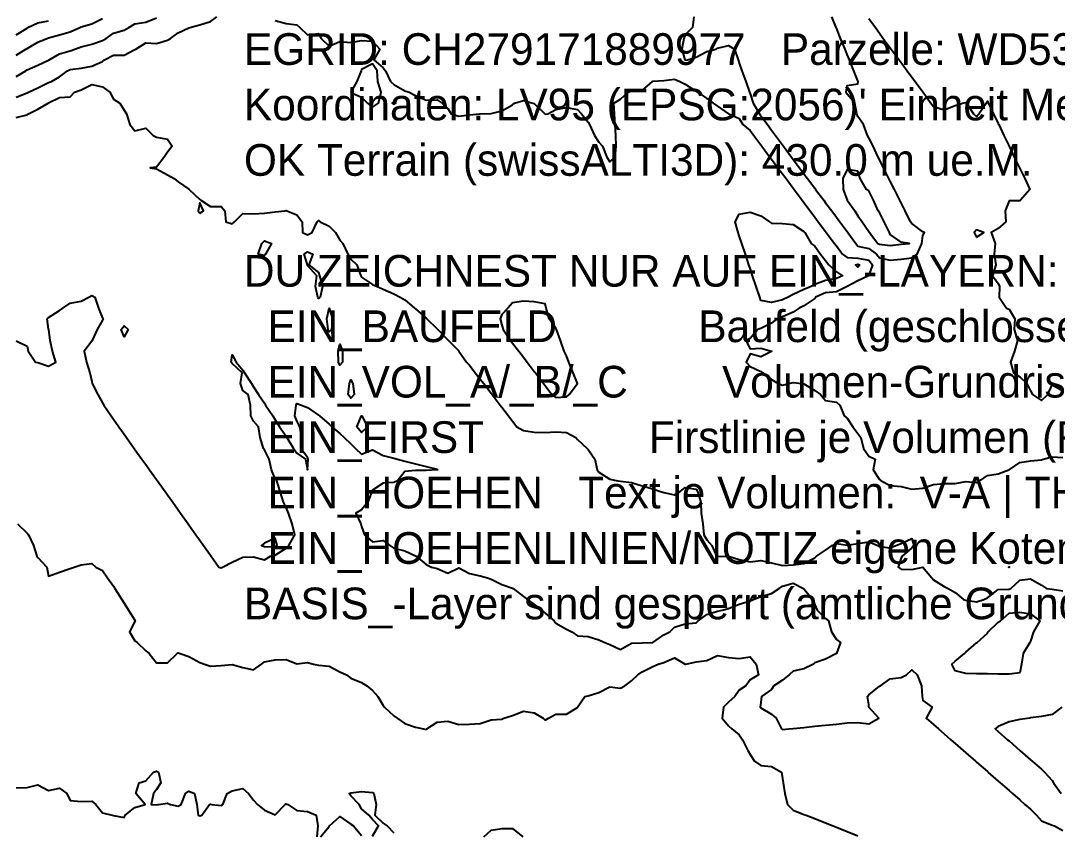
# Model space of a CAD drawing. Header units: metres. Extents: x 2681030 to 2681330, y 1246000 to 1246290.
# Drawn here: x 2681128.96 to 2681176.99, y 1246046.46 to 1246084.07 of the extents above; entities that cross this region are included whole.
import ezdxf

# ---------------------------------------------------------------- set-up
doc = ezdxf.new("R2010")
doc.units = ezdxf.units.M
doc.layers.add('BASIS_HOEHENLINIEN', color=8, linetype='Continuous')
doc.layers.add('BASIS_META', color=7, linetype='Continuous')

msp = doc.modelspace()

# ---------------------------------------------------------------- linework, layer by layer
at = {"layer": 'BASIS_HOEHENLINIEN'}
for points, elevation in [([(2681128.75, 1246080.527), (2681129.25, 1246080.72), (2681129.314, 1246080.75), (2681129.75, 1246080.956), (2681130.25, 1246081.196), (2681130.389, 1246081.25), (2681130.75, 1246081.468), (2681131.13, 1246081.75), (2681131.25, 1246081.804), (2681131.75, 1246081.875), (2681132.25, 1246081.953), (2681132.75, 1246082.174), (2681132.844, 1246082.25), (2681133.25, 1246082.467), (2681133.75, 1246082.467), (2681134.25, 1246082.726), (2681134.283, 1246082.75), (2681134.75, 1246083.038), (2681135.25, 1246083.011), (2681135.75, 1246083.17), (2681135.891, 1246083.25), (2681136.25, 1246083.508), (2681136.75, 1246083.74), (2681136.788, 1246083.75), (2681137.25, 1246083.876), (2681137.75, 1246084.033), (2681138.051, 1246084.25)], 443), ([(2681160.147, 1246084.25), (2681160.088, 1246083.75), (2681159.75, 1246083.409), (2681159.689, 1246083.25), (2681159.586, 1246082.75), (2681159.726, 1246082.25), (2681159.75, 1246082.241), (2681159.845, 1246082.25), (2681160.25, 1246082.373), (2681160.75, 1246082.634), (2681161.188, 1246082.75), (2681161.25, 1246082.799), (2681161.75, 1246082.922), (2681162.023, 1246082.75), (2681162.199, 1246082.25), (2681162.25, 1246082.104), (2681162.374, 1246081.75), (2681162.55, 1246081.25), (2681162.727, 1246080.75), (2681162.75, 1246080.682), (2681162.902, 1246080.25), (2681163.186, 1246079.75), (2681163.25, 1246079.663), (2681163.562, 1246079.25), (2681163.75, 1246078.994), (2681163.933, 1246078.75), (2681164.25, 1246078.315), (2681164.299, 1246078.25), (2681164.668, 1246077.75), (2681164.75, 1246077.64), (2681165.042, 1246077.25), (2681165.25, 1246076.971), (2681165.415, 1246076.75), (2681165.75, 1246076.302), (2681165.789, 1246076.25), (2681166.162, 1246075.75), (2681166.25, 1246075.632), (2681166.536, 1246075.25), (2681166.75, 1246074.963), (2681166.909, 1246074.75), (2681167.25, 1246074.294), (2681167.283, 1246074.25), (2681167.656, 1246073.75), (2681167.75, 1246073.624), (2681168.25, 1246073.506), (2681168.617, 1246073.25), (2681168.75, 1246073.082), (2681169.25, 1246072.965), (2681169.75, 1246073.016), (2681170.25, 1246073.08), (2681170.499, 1246073.25), (2681170.716, 1246073.75), (2681170.75, 1246074.11), (2681170.832, 1246074.25), (2681170.75, 1246074.278), (2681170.25, 1246074.664), (2681170.186, 1246074.75), (2681169.936, 1246075.25), (2681169.75, 1246075.624), (2681169.687, 1246075.75), (2681169.438, 1246076.25), (2681169.25, 1246076.627), (2681169.188, 1246076.75), (2681168.939, 1246077.25), (2681168.75, 1246077.629), (2681168.69, 1246077.75), (2681168.453, 1246078.25), (2681168.25, 1246078.632), (2681168.191, 1246078.75), (2681168.009, 1246079.25), (2681167.75, 1246079.635), (2681167.693, 1246079.75), (2681167.608, 1246080.25), (2681167.25, 1246080.66), (2681167.206, 1246080.75), (2681167.25, 1246081.063), (2681167.75, 1246081.14), (2681167.761, 1246081.25), (2681167.75, 1246081.277), (2681167.558, 1246081.75), (2681167.355, 1246082.25), (2681167.25, 1246082.508), (2681167.152, 1246082.75), (2681166.949, 1246083.25), (2681166.75, 1246083.74), (2681166.746, 1246083.75), (2681166.543, 1246084.25)], 442.5), ([(2681128.75, 1246081.489), (2681129.194, 1246081.75), (2681129.25, 1246081.785), (2681129.75, 1246082.008), (2681130.25, 1246082.235), (2681130.278, 1246082.25), (2681130.75, 1246082.536), (2681131.25, 1246082.673), (2681131.462, 1246082.75), (2681131.75, 1246082.855), (2681132.25, 1246082.973), (2681132.75, 1246083.152), (2681132.912, 1246083.25), (2681133.25, 1246083.493), (2681133.75, 1246083.635), (2681133.969, 1246083.75), (2681134.25, 1246083.916), (2681134.75, 1246083.999), (2681135.25, 1246084.208)], 442.5), ([(2681128.75, 1246082.471), (2681129.193, 1246082.75), (2681129.25, 1246082.782), (2681129.75, 1246083.08), (2681130.163, 1246083.25), (2681130.25, 1246083.279), (2681130.75, 1246083.411), (2681131.25, 1246083.554), (2681131.692, 1246083.75), (2681131.75, 1246083.777), (2681132.25, 1246083.922), (2681132.75, 1246084.173)], 442), ([(2681128.75, 1246083.419), (2681129.25, 1246083.725), (2681129.285, 1246083.75), (2681129.75, 1246083.97), (2681130.25, 1246084.069)], 441.5), ([(2681140.75, 1246084.082), (2681141.25, 1246083.942), (2681141.75, 1246083.873), (2681141.882, 1246083.75), (2681142.25, 1246083.41), (2681142.75, 1246083.48), (2681142.885, 1246083.25), (2681143.25, 1246082.893), (2681143.75, 1246083.102), (2681144.25, 1246083.053), (2681144.75, 1246083.153), (2681145.25, 1246083.12), (2681145.602, 1246082.75), (2681145.322, 1246082.25), (2681145.75, 1246081.887), (2681145.864, 1246081.75), (2681146.088, 1246081.25), (2681146.25, 1246081.112), (2681146.75, 1246080.82), (2681146.949, 1246080.75), (2681147.25, 1246080.598), (2681147.75, 1246080.392), (2681148.25, 1246080.398), (2681148.478, 1246080.25), (2681148.75, 1246079.996), (2681148.903, 1246079.75), (2681149.25, 1246079.648), (2681149.75, 1246079.7), (2681150.22, 1246079.75), (2681150.25, 1246079.755), (2681150.75, 1246079.771), (2681151.25, 1246079.89), (2681151.75, 1246080.176), (2681151.843, 1246080.25), (2681152.25, 1246080.366), (2681152.679, 1246080.25), (2681152.75, 1246080.237), (2681153.246, 1246079.75), (2681153.25, 1246079.743), (2681153.377, 1246079.75), (2681153.75, 1246079.959), (2681154.25, 1246080.052), (2681154.75, 1246079.953), (2681154.943, 1246079.75), (2681155.25, 1246079.359), (2681155.31, 1246079.25), (2681155.544, 1246078.75), (2681155.75, 1246078.445), (2681155.919, 1246078.25), (2681156.12, 1246077.75), (2681156.25, 1246077.531), (2681156.498, 1246077.75), (2681156.55, 1246078.25), (2681156.524, 1246078.75), (2681156.497, 1246079.25), (2681156.471, 1246079.75), (2681156.445, 1246080.25), (2681156.75, 1246080.436), (2681157.11, 1246080.75), (2681157.25, 1246080.815), (2681157.75, 1246080.83), (2681158.237, 1246081.25), (2681158.25, 1246081.262), (2681158.75, 1246081.301), (2681159.25, 1246081.359), (2681159.498, 1246081.25), (2681159.75, 1246081.121), (2681160.25, 1246080.809), (2681160.334, 1246080.75), (2681160.75, 1246080.458), (2681161.047, 1246080.25), (2681161.25, 1246080.107), (2681161.75, 1246079.759), (2681161.762, 1246079.75), (2681162.25, 1246079.533), (2681162.411, 1246079.25), (2681162.75, 1246078.982), (2681162.924, 1246078.75), (2681163.25, 1246078.313), (2681163.297, 1246078.25), (2681163.663, 1246077.75), (2681163.75, 1246077.644), (2681164.044, 1246077.25), (2681164.25, 1246076.974), (2681164.418, 1246076.75), (2681164.75, 1246076.305), (2681164.791, 1246076.25), (2681165.165, 1246075.75), (2681165.25, 1246075.636), (2681165.538, 1246075.25), (2681165.75, 1246074.966), (2681165.912, 1246074.75), (2681166.25, 1246074.297), (2681166.285, 1246074.25), (2681166.659, 1246073.75), (2681166.75, 1246073.628), (2681167.032, 1246073.25), (2681167.25, 1246073.1), (2681167.75, 1246073.056), (2681168.25, 1246072.968), (2681168.422, 1246072.75), (2681168.25, 1246072.272), (2681168.235, 1246072.25), (2681167.75, 1246072.013), (2681167.25, 1246071.753), (2681167.244, 1246071.75), (2681166.75, 1246071.504), (2681166.25, 1246071.46), (2681165.791, 1246071.25), (2681165.75, 1246071.196), (2681165.25, 1246070.847), (2681165.03, 1246070.75), (2681164.75, 1246070.558), (2681164.25, 1246070.352), (2681163.988, 1246070.25), (2681163.75, 1246070.056), (2681163.25, 1246069.803), (2681163.118, 1246069.75), (2681162.75, 1246069.336), (2681162.562, 1246069.25), (2681162.75, 1246068.859), (2681163.25, 1246068.888), (2681163.75, 1246068.759), (2681163.761, 1246068.75), (2681163.75, 1246068.738), (2681163.25, 1246068.491), (2681162.75, 1246068.63), (2681162.575, 1246068.25), (2681162.75, 1246068.04), (2681163.25, 1246067.817), (2681163.344, 1246067.75), (2681163.75, 1246067.434), (2681164.06, 1246067.25), (2681164.25, 1246067.175), (2681164.54, 1246067.25), (2681164.75, 1246067.297), (2681165.145, 1246067.25), (2681165.25, 1246067.243), (2681165.75, 1246066.934), (2681166.012, 1246066.75), (2681166.25, 1246066.475), (2681166.75, 1246066.394), (2681166.913, 1246066.25), (2681167.115, 1246065.75), (2681167.25, 1246065.651), (2681167.514, 1246065.25), (2681167.75, 1246064.938), (2681167.883, 1246064.75), (2681168.007, 1246064.25), (2681168.25, 1246063.882), (2681168.543, 1246063.75), (2681168.455, 1246063.25), (2681168.75, 1246062.799), (2681168.822, 1246062.75), (2681169.25, 1246062.529), (2681169.75, 1246062.478), (2681170.25, 1246062.353), (2681170.75, 1246062.41), (2681171.25, 1246062.574), (2681171.75, 1246062.614), (2681172.25, 1246062.625), (2681172.75, 1246062.711), (2681173.25, 1246062.67), (2681173.402, 1246062.75), (2681173.75, 1246062.987), (2681174.25, 1246063.069), (2681174.743, 1246063.25), (2681174.75, 1246063.253), (2681175.25, 1246063.593), (2681175.75, 1246063.664), (2681176.25, 1246063.718), (2681176.328, 1246063.75), (2681176.75, 1246063.853), (2681177.25, 1246063.826)], 443), ([(2681168.25, 1246084.169), (2681168.558, 1246083.75), (2681168.75, 1246083.489), (2681168.926, 1246083.25), (2681169.25, 1246082.81), (2681169.294, 1246082.75), (2681169.662, 1246082.25), (2681169.75, 1246082.13), (2681170.03, 1246081.75), (2681170.25, 1246081.45), (2681170.397, 1246081.25), (2681170.75, 1246080.771), (2681170.765, 1246080.75), (2681171.133, 1246080.25), (2681171.25, 1246080.091), (2681171.75, 1246079.942), (2681172.25, 1246080.132), (2681172.602, 1246080.25), (2681172.75, 1246080.271), (2681172.773, 1246080.25), (2681173.1, 1246079.75), (2681173.25, 1246079.626), (2681173.358, 1246079.75), (2681173.695, 1246080.25), (2681173.75, 1246080.334), (2681173.79, 1246080.25), (2681174.031, 1246079.75), (2681174.25, 1246079.297), (2681174.273, 1246079.25), (2681174.514, 1246078.75), (2681174.75, 1246078.26), (2681174.755, 1246078.25), (2681174.996, 1246077.75), (2681175.237, 1246077.25), (2681175.25, 1246077.223), (2681175.478, 1246076.75), (2681175.719, 1246076.25), (2681175.287, 1246075.75), (2681175.25, 1246075.715), (2681174.75, 1246075.725), (2681174.575, 1246075.25), (2681174.601, 1246074.75), (2681174.25, 1246074.441), (2681173.926, 1246074.25), (2681174.106, 1246073.75), (2681174.06, 1246073.25), (2681174.139, 1246072.75), (2681173.992, 1246072.25), (2681174.25, 1246071.889), (2681174.313, 1246071.75), (2681174.298, 1246071.25), (2681174.631, 1246070.75), (2681174.75, 1246070.698), (2681175.019, 1246070.25), (2681174.988, 1246069.75), (2681175.148, 1246069.25), (2681175.008, 1246068.75), (2681174.821, 1246068.25), (2681174.965, 1246067.75), (2681175.25, 1246067.568), (2681175.579, 1246067.25), (2681175.75, 1246066.917), (2681175.831, 1246066.75), (2681176.25, 1246066.467), (2681176.548, 1246066.75), (2681176.75, 1246067.192), (2681177.25, 1246066.918)], 442.5), ([(2681145.25, 1246080.065), (2681145.528, 1246080.25), (2681145.665, 1246080.75), (2681145.506, 1246081.25), (2681145.477, 1246081.75), (2681145.25, 1246082.076), (2681144.75, 1246081.801), (2681144.724, 1246081.75), (2681144.535, 1246081.25), (2681144.25, 1246080.759), (2681144.246, 1246080.75), (2681144.25, 1246080.747), (2681144.75, 1246080.521), (2681145.023, 1246080.25), (2681145.25, 1246080.065)], 443), ([(2681128.75, 1246079.579), (2681129.25, 1246079.71), (2681129.322, 1246079.75), (2681129.75, 1246079.963), (2681130.23, 1246080.25), (2681130.25, 1246080.261), (2681130.75, 1246080.514), (2681131.25, 1246080.545), (2681131.45, 1246080.75), (2681131.75, 1246080.871), (2681132.25, 1246081.107), (2681132.75, 1246080.999), (2681133.085, 1246080.75), (2681133.25, 1246080.439), (2681133.551, 1246080.25), (2681133.75, 1246079.915), (2681133.858, 1246079.75), (2681134.014, 1246079.25), (2681134.25, 1246078.961), (2681134.75, 1246079.08), (2681135.094, 1246078.75), (2681135.25, 1246078.669), (2681135.75, 1246078.572), (2681135.975, 1246078.25), (2681135.75, 1246077.975), (2681135.597, 1246077.75), (2681135.25, 1246077.281), (2681134.951, 1246077.25), (2681135.25, 1246077.2), (2681135.75, 1246076.925), (2681136.069, 1246076.75), (2681136.25, 1246076.604), (2681136.75, 1246076.263), (2681136.755, 1246076.25), (2681137.25, 1246075.78), (2681137.307, 1246075.75), (2681137.75, 1246075.459), (2681138.25, 1246075.456), (2681138.419, 1246075.25), (2681138.454, 1246074.75), (2681138.75, 1246074.647), (2681138.855, 1246074.75), (2681139.25, 1246075.13), (2681139.75, 1246075.115), (2681140.25, 1246075.147), (2681140.75, 1246075.203), (2681141.193, 1246075.25), (2681141.25, 1246075.265), (2681141.288, 1246075.25), (2681141.75, 1246075.077), (2681142.001, 1246074.75), (2681142.015, 1246074.25), (2681142.25, 1246074.149), (2681142.466, 1246074.25), (2681142.693, 1246074.75), (2681142.75, 1246074.805), (2681142.825, 1246074.75), (2681143.25, 1246074.552), (2681143.539, 1246074.25), (2681143.75, 1246073.902), (2681143.875, 1246073.75), (2681144.119, 1246073.25), (2681144.25, 1246073.02), (2681144.529, 1246072.75), (2681144.714, 1246072.25), (2681144.75, 1246072.183), (2681145.25, 1246071.843), (2681145.466, 1246071.75), (2681145.75, 1246071.629), (2681146.25, 1246071.414), (2681146.532, 1246071.25), (2681146.75, 1246071.138), (2681147.202, 1246070.75), (2681147.25, 1246070.708), (2681147.75, 1246070.277), (2681147.777, 1246070.25), (2681148.25, 1246069.785), (2681148.281, 1246069.75), (2681148.75, 1246069.282), (2681148.772, 1246069.25), (2681149.25, 1246068.766), (2681149.263, 1246068.75), (2681149.605, 1246068.25), (2681149.75, 1246068.106), (2681150.019, 1246067.75), (2681150.25, 1246067.461), (2681150.412, 1246067.25), (2681150.75, 1246066.809), (2681150.795, 1246066.75), (2681151.178, 1246066.25), (2681151.25, 1246066.156), (2681151.561, 1246065.75), (2681151.75, 1246065.504), (2681151.944, 1246065.25), (2681152.25, 1246065.073), (2681152.75, 1246065.003), (2681153.25, 1246064.977), (2681153.75, 1246065.012), (2681154.25, 1246064.981), (2681154.682, 1246064.75), (2681154.75, 1246064.66), (2681155.206, 1246064.25), (2681155.25, 1246064.199), (2681155.554, 1246063.75), (2681155.668, 1246063.25), (2681155.75, 1246063.14), (2681156.25, 1246062.817), (2681156.621, 1246062.75), (2681156.75, 1246062.724), (2681157.25, 1246062.665), (2681157.75, 1246062.513), (2681158.25, 1246062.371), (2681158.603, 1246062.25), (2681158.75, 1246062.203), (2681159.25, 1246062.098), (2681159.51, 1246062.25), (2681159.75, 1246062.437), (2681160.25, 1246062.351), (2681160.317, 1246062.25), (2681160.465, 1246061.75), (2681160.492, 1246061.25), (2681160.563, 1246060.75), (2681160.616, 1246060.25), (2681160.75, 1246060.01), (2681160.983, 1246059.75), (2681161.193, 1246059.25), (2681161.25, 1246059.241), (2681161.693, 1246059.25), (2681161.75, 1246059.252), (2681161.757, 1246059.25), (2681162.25, 1246059.105), (2681162.75, 1246058.99), (2681163.25, 1246059.054), (2681163.75, 1246058.943), (2681164.25, 1246058.819), (2681164.75, 1246058.849), (2681165.25, 1246058.91), (2681165.75, 1246059.178), (2681165.829, 1246059.25), (2681166.25, 1246059.539), (2681166.554, 1246059.75), (2681166.75, 1246059.836), (2681167.25, 1246059.763), (2681167.75, 1246059.844), (2681168.25, 1246059.913), (2681168.668, 1246059.75), (2681168.75, 1246059.7), (2681169.25, 1246059.633), (2681169.498, 1246059.75), (2681169.75, 1246059.837), (2681170.25, 1246060.065), (2681170.332, 1246059.75), (2681170.25, 1246059.646), (2681169.798, 1246059.25), (2681169.75, 1246059.174), (2681169.609, 1246058.75), (2681169.75, 1246058.659), (2681170.25, 1246058.633), (2681170.75, 1246058.745), (2681171.168, 1246058.25), (2681171.25, 1246058.156), (2681171.75, 1246057.853), (2681171.935, 1246057.75), (2681172.25, 1246057.576), (2681172.645, 1246057.25), (2681172.75, 1246057.219), (2681173.25, 1246057.136), (2681173.577, 1246057.25), (2681173.75, 1246057.329), (2681174.25, 1246057.711), (2681174.75, 1246057.725), (2681174.836, 1246057.75), (2681175.25, 1246058.142), (2681175.75, 1246058.201), (2681176.25, 1246057.907), (2681176.482, 1246057.75), (2681176.75, 1246057.725), (2681177.25, 1246057.646)], 443.5), ([(2681146.25, 1246080.189), (2681146.333, 1246080.25), (2681146.25, 1246080.3), (2681146.164, 1246080.25), (2681146.25, 1246080.189)], 443), ([(2681169.75, 1246073.713), (2681170.142, 1246073.75), (2681169.75, 1246073.809), (2681169.25, 1246074.164), (2681169.207, 1246074.25), (2681168.962, 1246074.75), (2681168.75, 1246075.176), (2681168.69, 1246075.25), (2681168.464, 1246075.75), (2681168.25, 1246076.179), (2681168.143, 1246076.25), (2681167.86, 1246076.75), (2681167.75, 1246077.101), (2681167.25, 1246077.171), (2681167.046, 1246076.75), (2681167.064, 1246076.25), (2681167.246, 1246075.75), (2681167.25, 1246075.744), (2681167.6, 1246075.25), (2681167.75, 1246075.032), (2681167.948, 1246074.75), (2681168.25, 1246074.306), (2681168.291, 1246074.25), (2681168.67, 1246073.75), (2681168.75, 1246073.705), (2681169.25, 1246073.645), (2681169.75, 1246073.713)], 442), ([(2681137.25, 1246075.156), (2681137.431, 1246075.25), (2681137.25, 1246075.63), (2681137.185, 1246075.25), (2681137.25, 1246075.156)], 443.5), ([(2681164.522, 1246071.25), (2681164.25, 1246071.126), (2681163.75, 1246071.004), (2681163.25, 1246071.109), (2681163.203, 1246071.25), (2681163.035, 1246071.75), (2681162.868, 1246072.25), (2681162.75, 1246072.601), (2681162.7, 1246072.75), (2681162.533, 1246073.25), (2681162.365, 1246073.75), (2681162.25, 1246074.094), (2681162.198, 1246074.25), (2681162.055, 1246074.75), (2681162.25, 1246075.097), (2681162.75, 1246075.202), (2681163.25, 1246075.025), (2681163.656, 1246074.75), (2681163.75, 1246074.691), (2681164.25, 1246074.675), (2681164.75, 1246074.629), (2681165.25, 1246074.3), (2681165.288, 1246074.25), (2681165.578, 1246073.75), (2681165.75, 1246073.621), (2681166.022, 1246073.25), (2681166.25, 1246072.961), (2681166.408, 1246072.75), (2681166.75, 1246072.434), (2681167.031, 1246072.25), (2681166.75, 1246072.125), (2681166.25, 1246072.027), (2681165.75, 1246071.847), (2681165.581, 1246071.75), (2681165.25, 1246071.606), (2681164.75, 1246071.373), (2681164.522, 1246071.25)], 443.5), ([(2681173.25, 1246074.033), (2681173.578, 1246074.25), (2681173.25, 1246074.38), (2681173.131, 1246074.25), (2681173.25, 1246074.033)], 442.5), ([(2681140.296, 1246073.25), (2681140.25, 1246073.194), (2681139.966, 1246073.25), (2681140.132, 1246073.75), (2681140.25, 1246073.864), (2681140.576, 1246073.75), (2681140.296, 1246073.25)], 444), ([(2681142.836, 1246071.25), (2681142.75, 1246071.188), (2681142.729, 1246071.25), (2681142.61, 1246071.75), (2681142.672, 1246072.25), (2681142.25, 1246072.726), (2681142.242, 1246072.75), (2681142.091, 1246073.25), (2681142.25, 1246073.362), (2681142.494, 1246073.25), (2681142.302, 1246072.75), (2681142.75, 1246072.4), (2681142.795, 1246072.25), (2681142.946, 1246071.75), (2681142.836, 1246071.25)], 444), ([(2681167.832, 1246072.75), (2681167.75, 1246072.65), (2681167.639, 1246072.75), (2681167.75, 1246072.787), (2681167.832, 1246072.75)], 443.5), ([(2681128.75, 1246069.23), (2681129.25, 1246068.991), (2681129.309, 1246068.75), (2681129.638, 1246068.25), (2681129.75, 1246068.233), (2681130.25, 1246068.065), (2681130.59, 1246068.25), (2681130.429, 1246068.75), (2681130.319, 1246069.25), (2681130.253, 1246069.75), (2681130.25, 1246069.79), (2681130.183, 1246070.25), (2681130.25, 1246070.316), (2681130.75, 1246070.644), (2681130.91, 1246070.75), (2681131.25, 1246070.975), (2681131.75, 1246071.071), (2681132.105, 1246071.25), (2681132.25, 1246071.33), (2681132.383, 1246071.25), (2681132.555, 1246070.75), (2681132.75, 1246070.279), (2681132.773, 1246070.25), (2681132.75, 1246070.188), (2681132.503, 1246069.75), (2681132.272, 1246069.25), (2681132.25, 1246069.213), (2681131.893, 1246068.75), (2681132, 1246068.25), (2681132.162, 1246067.75), (2681132.25, 1246067.344), (2681132.27, 1246067.25), (2681132.526, 1246066.75), (2681132.75, 1246066.355), (2681132.807, 1246066.25), (2681133.146, 1246065.75), (2681133.25, 1246065.605), (2681133.503, 1246065.25), (2681133.75, 1246064.904), (2681133.86, 1246064.75), (2681134.217, 1246064.25), (2681134.25, 1246064.204), (2681134.574, 1246063.75), (2681134.75, 1246063.503), (2681134.93, 1246063.25), (2681135.25, 1246062.802), (2681135.287, 1246062.75), (2681135.644, 1246062.25), (2681135.75, 1246062.102), (2681136.001, 1246061.75), (2681136.25, 1246061.401), (2681136.358, 1246061.25), (2681136.715, 1246060.75), (2681136.75, 1246060.7), (2681137.071, 1246060.25), (2681137.25, 1246060), (2681137.428, 1246059.75), (2681137.75, 1246059.299), (2681137.785, 1246059.25), (2681138.142, 1246058.75), (2681138.25, 1246058.72), (2681138.31, 1246058.75), (2681138.75, 1246058.976), (2681139.25, 1246059.21), (2681139.75, 1246059.216), (2681140.25, 1246059.082), (2681140.529, 1246059.25), (2681140.75, 1246059.307), (2681141.25, 1246059.628), (2681141.387, 1246059.75), (2681141.658, 1246060.25), (2681141.533, 1246060.75), (2681141.372, 1246061.25), (2681141.25, 1246061.507), (2681141.14, 1246061.75), (2681140.974, 1246062.25), (2681140.818, 1246062.75), (2681140.75, 1246062.843), (2681140.575, 1246063.25), (2681140.475, 1246063.75), (2681140.25, 1246064.178), (2681140.21, 1246064.25), (2681140.045, 1246064.75), (2681139.979, 1246065.25), (2681139.75, 1246065.514), (2681139.626, 1246065.75), (2681139.597, 1246066.25), (2681139.497, 1246066.75), (2681139.25, 1246066.93), (2681139.138, 1246067.25), (2681139.213, 1246067.75), (2681138.75, 1246068.186), (2681138.706, 1246068.25), (2681138.75, 1246068.582), (2681138.937, 1246068.25), (2681139.25, 1246067.872), (2681139.325, 1246067.75), (2681139.657, 1246067.25), (2681139.75, 1246067.108), (2681139.976, 1246066.75), (2681140.25, 1246066.339), (2681140.306, 1246066.25), (2681140.631, 1246065.75), (2681140.75, 1246065.571), (2681140.95, 1246065.25), (2681141.25, 1246064.807), (2681141.288, 1246064.75), (2681141.598, 1246064.25), (2681141.75, 1246064.025), (2681142.15, 1246063.75), (2681142.25, 1246063.261), (2681142.272, 1246063.75), (2681142.25, 1246063.825), (2681141.932, 1246064.25), (2681141.977, 1246064.75), (2681141.887, 1246065.25), (2681141.75, 1246065.518), (2681141.659, 1246065.75), (2681141.717, 1246066.25), (2681141.75, 1246066.334), (2681141.97, 1246066.25), (2681142.25, 1246066.143), (2681142.75, 1246065.788), (2681142.794, 1246065.75), (2681143.25, 1246065.364), (2681143.379, 1246065.25), (2681143.75, 1246064.934), (2681143.938, 1246064.75), (2681144.25, 1246064.465), (2681144.473, 1246064.25), (2681144.75, 1246063.98), (2681145.25, 1246064.188), (2681145.75, 1246063.919), (2681146.25, 1246063.791), (2681146.41, 1246063.75), (2681146.75, 1246063.663), (2681147.25, 1246063.535), (2681147.75, 1246063.407), (2681148.25, 1246063.279), (2681148.267, 1246063.25), (2681148.25, 1246063.247), (2681147.75, 1246063.231), (2681147.25, 1246063.216), (2681146.75, 1246063.17), (2681146.412, 1246062.75), (2681146.25, 1246062.672), (2681145.75, 1246062.644), (2681145.25, 1246062.306), (2681145.223, 1246062.25), (2681145.047, 1246061.75), (2681144.75, 1246061.402), (2681144.49, 1246061.25), (2681144.714, 1246060.75), (2681144.75, 1246060.623), (2681144.885, 1246060.25), (2681145.25, 1246059.921), (2681145.75, 1246059.985), (2681146.06, 1246059.75), (2681146.25, 1246059.623), (2681146.75, 1246059.5), (2681147.25, 1246059.273), (2681147.284, 1246059.25), (2681147.75, 1246058.865), (2681147.998, 1246058.75), (2681148.25, 1246058.678), (2681148.75, 1246058.471), (2681149.25, 1246058.712), (2681149.75, 1246058.458), (2681150.25, 1246058.344), (2681150.583, 1246058.25), (2681150.75, 1246058.183), (2681151.25, 1246057.948), (2681151.75, 1246057.776), (2681151.772, 1246057.75), (2681152.25, 1246057.39), (2681152.443, 1246057.25), (2681152.75, 1246057.016), (2681153.114, 1246056.75), (2681153.25, 1246056.619), (2681153.68, 1246056.25), (2681153.75, 1246056.152), (2681154.25, 1246055.875), (2681154.499, 1246055.75), (2681154.75, 1246055.567), (2681155.25, 1246055.527), (2681155.75, 1246055.377), (2681156.02, 1246055.25), (2681156.25, 1246055.16), (2681156.75, 1246054.924), (2681157.25, 1246055.229), (2681157.75, 1246055.24), (2681158.211, 1246055.25), (2681158.25, 1246055.253), (2681158.75, 1246055.606), (2681159.041, 1246055.75), (2681159.25, 1246055.97), (2681159.75, 1246056.115), (2681160.25, 1246056.171), (2681160.351, 1246056.25), (2681160.75, 1246056.552), (2681161.25, 1246056.705), (2681161.466, 1246056.75), (2681161.75, 1246056.823), (2681162.25, 1246057.03), (2681162.75, 1246057.18), (2681162.914, 1246057.25), (2681163.25, 1246057.391), (2681163.75, 1246057.522), (2681164.1, 1246057.75), (2681164.25, 1246057.867), (2681164.75, 1246057.996), (2681165.227, 1246057.75), (2681165.25, 1246057.74), (2681165.667, 1246057.25), (2681165.75, 1246056.993), (2681165.861, 1246056.75), (2681166.25, 1246056.359), (2681166.38, 1246056.25), (2681166.53, 1246055.75), (2681166.75, 1246055.399), (2681166.938, 1246055.25), (2681166.75, 1246054.75), (2681166.75, 1246054.75), (2681166.25, 1246054.482), (2681165.75, 1246054.306), (2681165.695, 1246054.25), (2681165.25, 1246054.03), (2681164.75, 1246053.921), (2681164.56, 1246053.75), (2681164.25, 1246053.512), (2681163.852, 1246053.25), (2681163.75, 1246053.077), (2681163.276, 1246052.75), (2681163.25, 1246052.475), (2681163.22, 1246052.25), (2681163.25, 1246052.222), (2681163.75, 1246051.938), (2681163.967, 1246051.75), (2681164.211, 1246051.25), (2681164.25, 1246051.219), (2681164.553, 1246051.25), (2681164.75, 1246051.27), (2681165.25, 1246051.321), (2681165.75, 1246051.373), (2681166.25, 1246051.424), (2681166.75, 1246051.475), (2681167.25, 1246051.527), (2681167.75, 1246051.544), (2681168.25, 1246051.477), (2681168.716, 1246051.75), (2681168.261, 1246052.25), (2681168.25, 1246052.382), (2681168.188, 1246052.75), (2681168.25, 1246052.823), (2681168.75, 1246053.231), (2681168.791, 1246053.25), (2681169.25, 1246053.574), (2681169.75, 1246053.638), (2681169.995, 1246053.75), (2681170.25, 1246053.987), (2681170.49, 1246053.75), (2681170.69, 1246053.25), (2681170.73, 1246052.75), (2681170.75, 1246052.568), (2681171.187, 1246052.25), (2681170.911, 1246051.75), (2681171.25, 1246051.454), (2681171.484, 1246051.25), (2681171.75, 1246051.017), (2681172.056, 1246050.75), (2681172.25, 1246050.58), (2681172.628, 1246050.25), (2681172.75, 1246050.144), (2681173.2, 1246049.75), (2681173.25, 1246049.707), (2681173.75, 1246049.27), (2681173.773, 1246049.25), (2681174.25, 1246048.833), (2681174.345, 1246048.75), (2681174.75, 1246048.396), (2681174.917, 1246048.25), (2681175.25, 1246047.959), (2681175.489, 1246047.75), (2681175.75, 1246047.522), (2681176.024, 1246047.25), (2681176.25, 1246046.996), (2681176.75, 1246046.791), (2681176.863, 1246046.75), (2681177.25, 1246046.54)], 444), ([(2681154.25, 1246066.63), (2681154.367, 1246066.75), (2681154.749, 1246067.25), (2681154.554, 1246067.75), (2681154.359, 1246068.25), (2681154.25, 1246068.531), (2681154.143, 1246068.75), (2681153.97, 1246069.25), (2681153.775, 1246069.75), (2681153.75, 1246069.814), (2681153.443, 1246070.25), (2681153.296, 1246070.75), (2681153.25, 1246070.942), (2681152.75, 1246071.043), (2681152.25, 1246071.072), (2681151.75, 1246070.999), (2681151.526, 1246070.75), (2681151.25, 1246070.454), (2681151.166, 1246070.25), (2681151.25, 1246069.958), (2681151.304, 1246069.75), (2681151.653, 1246069.25), (2681151.75, 1246069.123), (2681152.036, 1246068.75), (2681152.25, 1246068.471), (2681152.419, 1246068.25), (2681152.75, 1246067.818), (2681152.802, 1246067.75), (2681153.185, 1246067.25), (2681153.25, 1246067.166), (2681153.568, 1246066.75), (2681153.75, 1246066.603), (2681154.25, 1246066.63)], 443), ([(2681143.353, 1246069.75), (2681143.25, 1246069.649), (2681143.208, 1246069.75), (2681143.133, 1246070.25), (2681143.25, 1246070.74), (2681143.398, 1246070.25), (2681143.353, 1246069.75)], 444), ([(2681133.934, 1246069.75), (2681133.75, 1246069.422), (2681133.616, 1246069.75), (2681133.75, 1246069.935), (2681133.934, 1246069.75)], 444), ([(2681143.862, 1246068.25), (2681143.75, 1246068.11), (2681143.678, 1246068.25), (2681143.661, 1246068.75), (2681143.75, 1246069.081), (2681143.866, 1246068.75), (2681143.862, 1246068.25)], 444), ([(2681144.413, 1246066.75), (2681144.25, 1246066.571), (2681144.128, 1246066.75), (2681144.184, 1246067.25), (2681144.25, 1246067.422), (2681144.342, 1246067.25), (2681144.413, 1246066.75)], 444), ([(2681145.029, 1246065.25), (2681144.75, 1246064.989), (2681144.529, 1246065.25), (2681144.741, 1246065.75), (2681144.75, 1246065.762), (2681144.764, 1246065.75), (2681145.029, 1246065.25)], 444), ([(2681128.802, 1246060.75), (2681129.25, 1246060.316), (2681129.312, 1246060.25), (2681129.542, 1246059.75), (2681129.706, 1246059.25), (2681129.75, 1246059.188), (2681130.161, 1246058.75), (2681130.25, 1246058.328), (2681130.75, 1246058.506), (2681131.25, 1246058.685), (2681131.434, 1246058.75), (2681131.75, 1246058.853), (2681132.25, 1246058.917), (2681132.44, 1246058.75), (2681132.75, 1246058.593), (2681132.973, 1246058.25), (2681133.25, 1246057.856), (2681133.318, 1246057.75), (2681133.636, 1246057.25), (2681133.75, 1246057.07), (2681133.954, 1246056.75), (2681134.25, 1246056.283), (2681134.262, 1246056.25), (2681134.25, 1246056.223), (2681134.004, 1246055.75), (2681134.25, 1246055.329), (2681134.357, 1246055.25), (2681134.75, 1246054.874), (2681134.91, 1246054.75), (2681135.25, 1246054.308), (2681135.75, 1246054.31), (2681136.201, 1246054.75), (2681136.25, 1246054.78), (2681136.346, 1246054.75), (2681136.75, 1246054.612), (2681137.25, 1246054.331), (2681137.469, 1246054.25), (2681137.75, 1246054.152), (2681138.25, 1246054.183), (2681138.75, 1246054.229), (2681139.25, 1246054.093), (2681139.75, 1246053.987), (2681140.11, 1246054.25), (2681140.25, 1246054.36), (2681140.75, 1246054.455), (2681141.25, 1246054.473), (2681141.75, 1246054.263), (2681142.25, 1246054.331), (2681142.529, 1246054.25), (2681142.75, 1246054.207), (2681143.25, 1246054.164), (2681143.75, 1246053.898), (2681144.047, 1246053.75), (2681144.25, 1246053.599), (2681144.75, 1246053.401), (2681144.998, 1246053.25), (2681145.25, 1246053.033), (2681145.501, 1246052.75), (2681145.75, 1246052.341), (2681145.808, 1246052.25), (2681146.25, 1246051.855), (2681146.402, 1246051.75), (2681146.75, 1246051.493), (2681147.25, 1246051.326), (2681147.613, 1246051.25), (2681147.75, 1246051.228), (2681147.767, 1246051.25), (2681148.25, 1246051.555), (2681148.75, 1246051.615), (2681149.25, 1246051.458), (2681149.75, 1246051.467), (2681150.25, 1246051.497), (2681150.75, 1246051.667), (2681151.25, 1246051.704), (2681151.343, 1246051.75), (2681151.75, 1246051.864), (2681152.25, 1246052.074), (2681152.75, 1246051.988), (2681153.17, 1246051.75), (2681153.25, 1246051.65), (2681153.405, 1246051.75), (2681153.75, 1246051.927), (2681154.25, 1246051.928), (2681154.75, 1246052.245), (2681154.759, 1246052.25), (2681155.1, 1246052.75), (2681155.25, 1246052.776), (2681155.75, 1246052.93), (2681156.25, 1246053.206), (2681156.75, 1246053.143), (2681156.943, 1246053.25), (2681157.25, 1246053.478), (2681157.557, 1246053.75), (2681157.75, 1246053.888), (2681158.25, 1246054.148), (2681158.498, 1246054.25), (2681158.75, 1246054.327), (2681159.25, 1246054.55), (2681159.745, 1246054.25), (2681159.75, 1246054.245), (2681159.77, 1246054.25), (2681160.25, 1246054.358), (2681160.75, 1246054.415), (2681161.25, 1246054.651), (2681161.75, 1246054.559), (2681162.25, 1246054.504), (2681162.75, 1246054.582), (2681163.039, 1246054.25), (2681163.147, 1246053.75), (2681162.75, 1246053.529), (2681162.555, 1246053.25), (2681162.25, 1246053.044), (2681162.042, 1246052.75), (2681161.75, 1246052.495), (2681161.522, 1246052.25), (2681161.462, 1246051.75), (2681161.75, 1246051.388), (2681161.906, 1246051.25), (2681162.25, 1246050.973), (2681162.399, 1246050.75), (2681162.653, 1246050.25), (2681162.75, 1246050.066), (2681162.954, 1246049.75), (2681163.25, 1246049.546), (2681163.75, 1246049.502), (2681164.201, 1246049.25), (2681164.25, 1246048.946), (2681164.281, 1246048.75), (2681164.361, 1246048.25), (2681164.486, 1246047.75), (2681164.75, 1246047.49), (2681165.25, 1246047.29), (2681165.351, 1246047.25), (2681165.75, 1246047.091), (2681166.25, 1246046.89), (2681166.602, 1246046.75), (2681166.75, 1246046.691), (2681167.25, 1246046.491), (2681167.75, 1246046.291)], 444.5), ([(2681140.75, 1246059.681), (2681140.836, 1246059.75), (2681140.75, 1246060.09), (2681140.25, 1246059.856), (2681140.11, 1246059.75), (2681140.25, 1246059.699), (2681140.75, 1246059.681)], 443.5), ([(2681174.781, 1246058.75), (2681174.75, 1246058.731), (2681174.733, 1246058.75), (2681174.75, 1246058.765), (2681174.781, 1246058.75)], 443.5), ([(2681175.334, 1246054.25), (2681175.25, 1246053.844), (2681174.75, 1246053.786), (2681174.25, 1246053.793), (2681173.75, 1246053.8), (2681173.25, 1246053.807), (2681172.75, 1246053.814), (2681172.25, 1246053.943), (2681172.096, 1246054.25), (2681172.25, 1246054.381), (2681172.684, 1246054.75), (2681172.75, 1246054.806), (2681173.25, 1246055.231), (2681173.272, 1246055.25), (2681173.75, 1246055.69), (2681173.786, 1246055.75), (2681174.25, 1246056.189), (2681174.362, 1246056.25), (2681174.75, 1246056.612), (2681175.25, 1246056.652), (2681175.75, 1246056.586), (2681176.172, 1246056.25), (2681175.879, 1246055.75), (2681175.75, 1246055.31), (2681175.722, 1246055.25), (2681175.405, 1246054.75), (2681175.334, 1246054.25)], 444), ([(2681177.204, 1246052.25), (2681176.75, 1246051.919), (2681176.25, 1246051.821), (2681175.75, 1246051.755), (2681175.712, 1246051.75), (2681175.25, 1246051.688), (2681174.75, 1246051.577), (2681174.25, 1246051.357), (2681174.11, 1246051.25), (2681174.25, 1246051.128), (2681174.682, 1246050.75), (2681174.75, 1246050.691), (2681175.25, 1246050.254), (2681175.254, 1246050.25), (2681175.75, 1246049.817), (2681175.827, 1246049.75), (2681176.25, 1246049.38), (2681176.393, 1246049.25), (2681176.75, 1246048.861), (2681176.814, 1246048.75), (2681177.174, 1246048.25)], 443.5), ([(2681128.75, 1246048.52), (2681129.25, 1246048.531), (2681129.75, 1246048.662), (2681130.25, 1246048.391), (2681130.75, 1246048.506), (2681131.097, 1246048.25), (2681131.25, 1246047.93), (2681131.75, 1246047.88), (2681132.25, 1246047.893), (2681132.436, 1246047.75), (2681132.75, 1246047.355), (2681133.2, 1246047.25), (2681133.25, 1246047.231), (2681133.75, 1246047.146), (2681133.803, 1246047.25), (2681134.25, 1246047.614), (2681134.716, 1246047.75), (2681134.293, 1246048.25), (2681134.45, 1246048.75), (2681134.75, 1246048.842), (2681135.11, 1246049.25), (2681135.25, 1246049.298), (2681135.338, 1246049.25), (2681135.446, 1246048.75), (2681135.25, 1246048.444), (2681135.105, 1246048.25), (2681135.006, 1246047.75), (2681135.25, 1246047.728), (2681135.337, 1246047.75), (2681135.75, 1246047.811), (2681135.894, 1246047.75), (2681136.25, 1246047.664), (2681136.388, 1246047.75), (2681136.586, 1246048.25), (2681136.75, 1246048.36), (2681137.014, 1246048.25), (2681137.119, 1246047.75), (2681137.178, 1246047.25), (2681137.25, 1246047.214), (2681137.342, 1246047.25), (2681137.71, 1246047.75), (2681137.75, 1246047.763), (2681137.806, 1246047.75), (2681138.25, 1246047.698), (2681138.314, 1246047.75), (2681138.522, 1246048.25), (2681138.75, 1246048.373), (2681139.25, 1246048.484), (2681139.517, 1246048.25), (2681139.75, 1246047.941), (2681139.921, 1246047.75), (2681140.25, 1246047.477), (2681140.75, 1246047.264), (2681141.207, 1246047.75), (2681141.25, 1246047.771), (2681141.327, 1246047.75), (2681141.75, 1246047.474), (2681142.25, 1246047.423), (2681142.647, 1246047.25), (2681142.716, 1246046.75), (2681142.673, 1246046.25)], 445), ([(2681145.25, 1246046.279), (2681145.533, 1246046.75), (2681145.25, 1246047.054), (2681145.09, 1246047.25), (2681144.75, 1246047.538), (2681144.636, 1246047.75), (2681144.25, 1246048.15), (2681144.174, 1246048.25), (2681144.25, 1246048.286), (2681144.75, 1246048.351), (2681145.25, 1246048.302), (2681145.312, 1246048.25), (2681145.429, 1246047.75), (2681145.367, 1246047.25), (2681145.75, 1246046.884), (2681145.936, 1246046.75), (2681146.25, 1246046.431)], 445), ([(2681142.84, 1246046.25), (2681143.25, 1246046.728), (2681143.27, 1246046.75), (2681143.75, 1246047.193), (2681144.25, 1246046.84), (2681144.377, 1246046.75), (2681144.75, 1246046.309)], 445), ([(2681150.421, 1246046.25), (2681150.75, 1246046.556), (2681151.25, 1246046.633), (2681151.75, 1246046.636), (2681152.228, 1246046.25)], 445)]:
    msp.add_lwpolyline(points, dxfattribs=dict(at, elevation=elevation))

# ---------------------------------------------------------------- texts
at = {"layer": 'BASIS_META'}
for s, p in [('EGRID: CH279171889977   Parzelle: WD5381   Zone: BZO ZH (zu verifizieren)', (2681139.3, 1246082.019)), ("Koordinaten: LV95 (EPSG:2056)' Einheit Meter   ·   Parzelle: 3'201 m2", (2681139.3, 1246079.45)), ('OK Terrain (swissALTI3D): 430.0 m ue.M.', (2681139.3, 1246076.881)), ('DU ZEICHNEST NUR AUF EIN_-LAYERN:', (2681139.3, 1246071.743)), ('  EIN_BAUFELD            Baufeld (geschlossene Polylinie)', (2681139.3, 1246069.174)), ('  EIN_VOL_A/_B/_C        Volumen-Grundriss je Variante (geschlossen)', (2681139.3, 1246066.605)), ('  EIN_FIRST              Firstlinie je Volumen (Richtung zaehlt)', (2681139.3, 1246064.036)), ('  EIN_HOEHEN   Text je Volumen:  V-A | TH=12.50 | FH=16.20 | OKT=445.30', (2681139.3, 1246061.467)), ('  EIN_HOEHENLINIEN/NOTIZ eigene Koten / Anmerkungen', (2681139.3, 1246058.898)), ('BASIS_-Layer sind gesperrt (amtliche Grundlage). AUS_-Layer schreibt der Hub.', (2681139.3, 1246056.329))]:
    msp.add_text(s, height=1.468, dxfattribs=at).set_placement(p)

doc.saveas('drawing.dxf')
